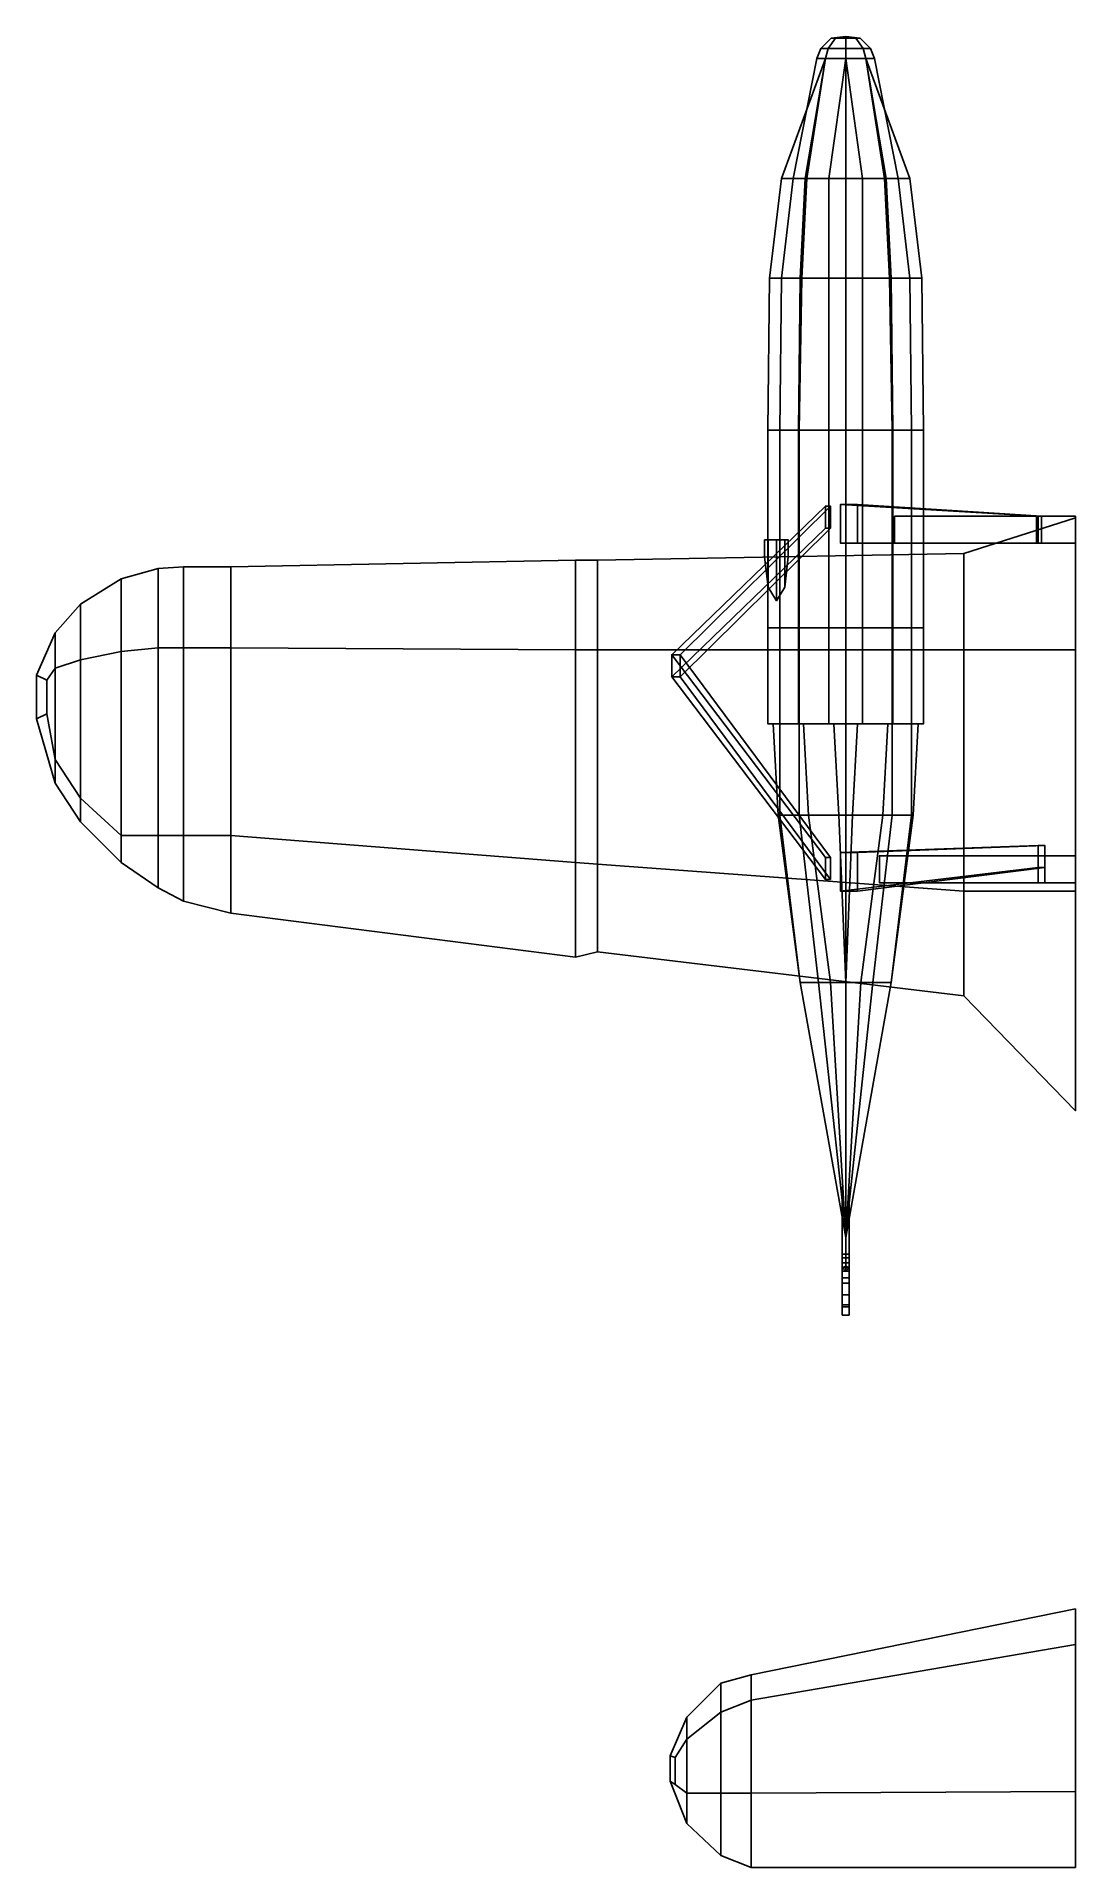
# Model space of a CAD drawing. Extents: x -6.2 to 0, y -5.5 to 5.3.
import ezdxf

# ---------------------------------------------------------------- set-up
doc = ezdxf.new("R2010")
doc.units = 0
doc.layers.add('WING2', color=6, linetype='CONTINUOUS')

msp = doc.modelspace()

# ---------------------------------------------------------------- linework, layer by layer
at = {"layer": 'WING2'}
for points in [[(-1.42, 5.33, -2.34), (-1.464, 5.27, -2.296), (-1.507, 5.27, -2.4), (-1.445, 5.33, -2.4)], [(-1.445, 5.33, -2.4), (-1.507, 5.27, -2.4), (-1.464, 5.27, -2.504), (-1.42, 5.33, -2.46)], [(-1.36, 5.33, -2.315), (-1.36, 5.27, -2.253), (-1.464, 5.27, -2.296), (-1.42, 5.33, -2.34)], [(-1.42, 5.33, -2.46), (-1.464, 5.27, -2.504), (-1.36, 5.27, -2.547), (-1.36, 5.33, -2.485)], [(-1.36, 5.34, -2.4), (-1.42, 5.33, -2.34), (-1.445, 5.33, -2.4), (-1.36, 5.34, -2.4)], [(-1.36, 5.34, -2.4), (-1.445, 5.33, -2.4), (-1.42, 5.33, -2.46), (-1.36, 5.34, -2.4)], [(-1.36, 5.34, -2.4), (-1.36, 5.33, -2.315), (-1.42, 5.33, -2.34), (-1.36, 5.34, -2.4)], [(-1.36, 5.34, -2.4), (-1.42, 5.33, -2.46), (-1.36, 5.33, -2.485), (-1.36, 5.34, -2.4)], [(-1.36, 5.34, -2.4), (-1.3, 5.33, -2.34), (-1.36, 5.33, -2.315), (-1.36, 5.34, -2.4)], [(-1.36, 5.34, -2.4), (-1.275, 5.33, -2.4), (-1.3, 5.33, -2.34), (-1.36, 5.34, -2.4)], [(-1.36, 5.34, -2.4), (-1.3, 5.33, -2.46), (-1.275, 5.33, -2.4), (-1.36, 5.34, -2.4)], [(-1.36, 5.34, -2.4), (-1.36, 5.33, -2.485), (-1.3, 5.33, -2.46), (-1.36, 5.34, -2.4)], [(-1.3, 5.33, -2.34), (-1.256, 5.27, -2.296), (-1.36, 5.27, -2.253), (-1.36, 5.33, -2.315)], [(-1.36, 5.33, -2.485), (-1.36, 5.27, -2.547), (-1.256, 5.27, -2.504), (-1.3, 5.33, -2.46)], [(-1.275, 5.33, -2.4), (-1.213, 5.27, -2.4), (-1.256, 5.27, -2.296), (-1.3, 5.33, -2.34)], [(-1.3, 5.33, -2.46), (-1.256, 5.27, -2.504), (-1.213, 5.27, -2.4), (-1.275, 5.33, -2.4)], [(-1.67, 4.5, -2.45), (-1.74, 4.5, -2.58), (-1.48, 5.21, -2.52), (-1.53, 5.21, -2.4)], [(-1.74, 4.5, -2.58), (-1.6, 4.5, -2.63), (-1.48, 5.21, -2.52)], [(-1.59, 4.5, -2.174), (-1.67, 4.5, -2.45), (-1.53, 5.21, -2.4), (-1.48, 5.21, -2.28)], [(-1.6, 4.5, -2.63), (-1.46, 4.5, -2.74), (-1.36, 5.21, -2.57), (-1.48, 5.21, -2.52)], [(-1.36, 4.5, -2.06), (-1.59, 4.5, -2.174), (-1.48, 5.21, -2.28), (-1.36, 5.21, -2.23)], [(-1.464, 5.27, -2.296), (-1.48, 5.21, -2.28), (-1.53, 5.21, -2.4), (-1.507, 5.27, -2.4)], [(-1.507, 5.27, -2.4), (-1.53, 5.21, -2.4), (-1.48, 5.21, -2.52), (-1.464, 5.27, -2.504)], [(-1.36, 5.27, -2.253), (-1.36, 5.21, -2.23), (-1.48, 5.21, -2.28), (-1.464, 5.27, -2.296)], [(-1.464, 5.27, -2.504), (-1.48, 5.21, -2.52), (-1.36, 5.21, -2.57), (-1.36, 5.27, -2.547)], [(-1.46, 4.5, -2.74), (-1.36, 4.5, -2.82), (-1.36, 5.21, -2.57)], [(-1.256, 5.27, -2.296), (-1.24, 5.21, -2.28), (-1.36, 5.21, -2.23), (-1.36, 5.27, -2.253)], [(-1.36, 5.27, -2.547), (-1.36, 5.21, -2.57), (-1.24, 5.21, -2.52), (-1.256, 5.27, -2.504)], [(-1.36, 5.21, -2.23), (-1.24, 5.21, -2.28), (-1.13, 4.5, -2.174), (-1.36, 4.5, -2.06)], [(-1.36, 5.21, -2.57), (-1.36, 5.21, -2.57), (-1.36, 4.5, -2.82), (-1.26, 4.5, -2.74)], [(-1.24, 5.21, -2.52), (-1.36, 5.21, -2.57), (-1.26, 4.5, -2.74), (-1.12, 4.5, -2.63)], [(-1.213, 5.27, -2.4), (-1.19, 5.21, -2.4), (-1.24, 5.21, -2.28), (-1.256, 5.27, -2.296)], [(-1.256, 5.27, -2.504), (-1.24, 5.21, -2.52), (-1.19, 5.21, -2.4), (-1.213, 5.27, -2.4)], [(-1.24, 5.21, -2.28), (-1.19, 5.21, -2.4), (-1.05, 4.5, -2.45), (-1.13, 4.5, -2.174)], [(-1.19, 5.21, -2.4), (-1.24, 5.21, -2.52), (-0.98, 4.5, -2.58), (-1.05, 4.5, -2.45)], [(-1.24, 5.21, -2.52), (-1.24, 5.21, -2.52), (-1.12, 4.5, -2.63), (-0.98, 4.5, -2.58)], [(-1.74, 3.91, -2.38), (-1.81, 3.91, -2.58), (-1.74, 4.5, -2.58), (-1.67, 4.5, -2.45)], [(-1.81, 3.91, -2.58), (-1.63, 3.91, -2.63), (-1.6, 4.5, -2.63), (-1.74, 4.5, -2.58)], [(-1.62, 3.91, -2.104), (-1.74, 3.91, -2.38), (-1.67, 4.5, -2.45), (-1.59, 4.5, -2.174)], [(-1.63, 3.91, -2.63), (-1.46, 3.91, -2.74), (-1.46, 4.5, -2.74), (-1.6, 4.5, -2.63)], [(-1.36, 3.91, -1.99), (-1.62, 3.91, -2.104), (-1.59, 4.5, -2.174), (-1.36, 4.5, -2.06)], [(-1.46, 3.91, -2.74), (-1.36, 3.91, -2.82), (-1.36, 4.5, -2.82), (-1.46, 4.5, -2.74)], [(-1.26, 4.5, -2.74), (-1.36, 4.5, -2.82), (-1.36, 3.91, -2.82), (-1.26, 3.91, -2.74)], [(-1.36, 4.5, -2.06), (-1.13, 4.5, -2.174), (-1.1, 3.91, -2.104), (-1.36, 3.91, -1.99)], [(-1.12, 4.5, -2.63), (-1.26, 4.5, -2.74), (-1.26, 3.91, -2.74), (-1.09, 3.91, -2.63)], [(-1.13, 4.5, -2.174), (-1.05, 4.5, -2.45), (-0.98, 3.91, -2.38), (-1.1, 3.91, -2.104)], [(-0.98, 4.5, -2.58), (-1.12, 4.5, -2.63), (-1.09, 3.91, -2.63), (-0.91, 3.91, -2.58)], [(-1.05, 4.5, -2.45), (-0.98, 4.5, -2.58), (-0.91, 3.91, -2.58), (-0.98, 3.91, -2.38)], [(-1.75, 3.01, -2.33), (-1.82, 3.01, -2.55), (-1.81, 3.91, -2.58), (-1.74, 3.91, -2.38)], [(-1.82, 3.01, -2.55), (-1.64, 3.01, -2.6), (-1.63, 3.91, -2.63), (-1.81, 3.91, -2.58)], [(-1.636, 3.01, -2.054), (-1.75, 3.01, -2.33), (-1.74, 3.91, -2.38), (-1.62, 3.91, -2.104)], [(-1.64, 3.01, -2.6), (-1.46, 3.01, -2.71), (-1.46, 3.91, -2.74), (-1.63, 3.91, -2.63)], [(-1.36, 3.01, -1.94), (-1.636, 3.01, -2.054), (-1.62, 3.91, -2.104), (-1.36, 3.91, -1.99)], [(-1.46, 3.01, -2.71), (-1.36, 3.01, -2.79), (-1.36, 3.91, -2.82), (-1.46, 3.91, -2.74)], [(-1.26, 3.91, -2.74), (-1.36, 3.91, -2.82), (-1.36, 3.01, -2.79), (-1.26, 3.01, -2.71)], [(-1.36, 3.91, -1.99), (-1.1, 3.91, -2.104), (-1.084, 3.01, -2.054), (-1.36, 3.01, -1.94)], [(-1.09, 3.91, -2.63), (-1.26, 3.91, -2.74), (-1.26, 3.01, -2.71), (-1.08, 3.01, -2.6)], [(-1.1, 3.91, -2.104), (-0.98, 3.91, -2.38), (-0.97, 3.01, -2.33), (-1.084, 3.01, -2.054)], [(-0.91, 3.91, -2.58), (-1.09, 3.91, -2.63), (-1.08, 3.01, -2.6), (-0.9, 3.01, -2.55)], [(-0.98, 3.91, -2.38), (-0.91, 3.91, -2.58), (-0.9, 3.01, -2.55), (-0.97, 3.01, -2.33)], [(-1.75, 1.84, -2.25), (-1.82, 1.84, -2.51), (-1.82, 3.01, -2.55), (-1.75, 3.01, -2.33)], [(-1.82, 1.84, -2.51), (-1.64, 1.84, -2.56), (-1.64, 3.01, -2.6), (-1.82, 3.01, -2.55)], [(-1.636, 1.84, -1.974), (-1.75, 1.84, -2.25), (-1.75, 3.01, -2.33), (-1.636, 3.01, -2.054)], [(-1.64, 1.84, -2.56), (-1.46, 1.84, -2.67), (-1.46, 3.01, -2.71), (-1.64, 3.01, -2.6)], [(-1.36, 1.84, -1.86), (-1.636, 1.84, -1.974), (-1.636, 3.01, -2.054), (-1.36, 3.01, -1.94)], [(-1.46, 1.84, -2.67), (-1.36, 1.84, -2.75), (-1.36, 3.01, -2.79), (-1.46, 3.01, -2.71)], [(-1.26, 3.01, -2.71), (-1.36, 3.01, -2.79), (-1.36, 1.84, -2.75), (-1.26, 1.84, -2.67)], [(-1.36, 3.01, -1.94), (-1.084, 3.01, -2.054), (-1.084, 1.84, -1.974), (-1.36, 1.84, -1.86)], [(-1.08, 3.01, -2.6), (-1.26, 3.01, -2.71), (-1.26, 1.84, -2.67), (-1.08, 1.84, -2.56)], [(-1.084, 3.01, -2.054), (-0.97, 3.01, -2.33), (-0.97, 1.84, -2.25), (-1.084, 1.84, -1.974)], [(-0.9, 3.01, -2.55), (-1.08, 3.01, -2.6), (-1.08, 1.84, -2.56), (-0.9, 1.84, -2.51)], [(-0.97, 3.01, -2.33), (-0.9, 3.01, -2.55), (-0.9, 1.84, -2.51), (-0.97, 1.84, -2.25)], [(-2.39, 1.68, -0.49), (-1.48, 2.56, -1.98), (-1.45, 2.56, -1.98), (-2.34, 1.68, -0.5)], [(-2.39, 1.55, -0.49), (-1.48, 2.43, -1.98), (-1.48, 2.56, -1.98), (-2.39, 1.68, -0.49)], [(-1.45, 2.56, -1.98), (-1.45, 2.43, -1.98), (-2.34, 1.55, -0.5), (-2.34, 1.68, -0.5)], [(-0.22, 2.5, -0.62), (-1.39, 2.57, -2.09), (-1.29, 2.57, -2.09), (-0.2, 2.5, -0.66)], [(-0.22, 2.34, -0.64), (-1.39, 2.34, -2.09), (-1.39, 2.57, -2.09), (-0.22, 2.5, -0.62)], [(-1.29, 2.57, -2.09), (-1.29, 2.34, -2.09), (-0.2, 2.34, -0.66), (-0.2, 2.5, -0.66)], [(-1.07, 2.5, -2.07), (-1.07, 2.34, -2.07), (0, 2.34, -1.65), (0, 2.5, -1.65)], [(0, 2.5, -1.6), (-1.07, 2.5, -2.02), (-1.07, 2.5, -2.07), (0, 2.5, -1.65)], [(0, 2.34, -1.6), (-1.07, 2.34, -2.02), (-1.07, 2.5, -2.02), (0, 2.5, -1.6)], [(-0.23, 2.5, -0.62), (-0.23, 2.34, -0.62), (0, 2.34, -1.65), (0, 2.5, -1.65)], [(0, 2.5, -1.6), (-0.2, 2.5, -0.66), (-0.23, 2.5, -0.62), (0, 2.5, -1.65)], [(0, 2.34, -1.6), (-0.2, 2.34, -0.66), (-0.2, 2.5, -0.66), (0, 2.5, -1.6)], [(-2.34, 1.55, -0.5), (-1.45, 2.43, -1.98), (-1.48, 2.43, -1.98), (-2.39, 1.55, -0.49)], [(-0.66, 2.28, -0.49), (0, 2.49, -0.49), (0, 1.71, -0.29), (-0.66, 1.71, -0.29)], [(-0.66, 1.71, -0.71), (0, 1.71, -0.76), (0, 2.49, -0.49), (-0.66, 2.28, -0.49)], [(-2.83, 1.71, -0.44), (-0.66, 1.71, -0.71), (-0.66, 2.28, -0.49), (-2.83, 2.24, -0.26)], [(-2.83, 2.24, -0.26), (-0.66, 2.28, -0.49), (-0.66, 1.71, -0.29), (-2.83, 1.71, -0.12)], [(-1.84, 2.36, -0.38), (-1.819, 2.36, -0.331), (-1.819, 2.08, -0.331), (-1.84, 2.26, -0.38)], [(-1.84, 2.36, -0.38), (-1.721, 2.36, -0.429), (-1.7, 2.36, -0.38), (-1.819, 2.36, -0.331)], [(-1.819, 2.36, -0.429), (-1.84, 2.36, -0.38), (-1.84, 2.26, -0.38), (-1.819, 2.08, -0.429)], [(-1.819, 2.36, -0.429), (-1.77, 2.36, -0.45), (-1.721, 2.36, -0.429), (-1.84, 2.36, -0.38)], [(-1.819, 2.36, -0.331), (-1.7, 2.36, -0.38), (-1.721, 2.36, -0.331), (-1.77, 2.36, -0.31)], [(-1.77, 2.36, -0.45), (-1.819, 2.36, -0.429), (-1.819, 2.08, -0.429), (-1.77, 2, -0.45)], [(-1.819, 2.36, -0.331), (-1.77, 2.36, -0.31), (-1.77, 2, -0.31), (-1.819, 2.08, -0.331)], [(-1.721, 2.36, -0.429), (-1.77, 2.36, -0.45), (-1.77, 2, -0.45), (-1.721, 2.08, -0.429)], [(-1.77, 2.36, -0.31), (-1.721, 2.36, -0.331), (-1.721, 2.08, -0.331), (-1.77, 2, -0.31)], [(-1.721, 2.36, -0.331), (-1.7, 2.36, -0.38), (-1.7, 2.26, -0.38), (-1.721, 2.08, -0.331)], [(-1.7, 2.36, -0.38), (-1.721, 2.36, -0.429), (-1.721, 2.08, -0.429), (-1.7, 2.26, -0.38)], [(-0.2, 2.34, -0.66), (-1.29, 2.34, -2.09), (-1.39, 2.34, -2.09), (-0.22, 2.34, -0.64)], [(0, 2.34, -1.65), (-1.07, 2.34, -2.07), (-1.07, 2.34, -2.02), (0, 2.34, -1.6)], [(0, 2.34, -1.65), (-0.23, 2.34, -0.62), (-0.2, 2.34, -0.66), (0, 2.34, -1.6)], [(-5.65, 1.7, -0.1), (-5.43, 1.72, -0.14), (-5.43, 2.19, -0.02), (-5.65, 2.13)], [(-5.65, 2.13), (-5.43, 2.19, -0.02), (-5.43, 1.72, 0.09), (-5.65, 1.7, 0.1)], [(-5.43, 1.72, -0.14), (-5.28, 1.72, -0.15), (-5.28, 2.2, -0.03), (-5.43, 2.19, -0.02)], [(-5.43, 2.19, -0.02), (-5.28, 2.2, -0.03), (-5.28, 1.72, 0.08), (-5.43, 1.72, 0.09)], [(-5.28, 1.72, -0.15), (-5, 1.72, -0.18), (-5, 2.2, -0.05), (-5.28, 2.2, -0.03)], [(-5.28, 2.2, -0.03), (-5, 2.2, -0.05), (-5, 1.72, 0.06), (-5.28, 1.72, 0.08)], [(-5, 1.72, -0.18), (-2.96, 1.71, -0.43), (-2.96, 2.24, -0.25), (-5, 2.2, -0.05)], [(-5, 2.2, -0.05), (-2.96, 2.24, -0.25), (-2.96, 1.71, -0.11), (-5, 1.72, 0.06)], [(-2.96, 1.71, -0.43), (-2.83, 1.71, -0.44), (-2.83, 2.24, -0.26), (-2.96, 2.24, -0.25)], [(-2.96, 2.24, -0.25), (-2.83, 2.24, -0.26), (-2.83, 1.71, -0.12), (-2.96, 1.71, -0.11)], [(-5.89, 1.65, -0.05), (-5.65, 1.7, -0.1), (-5.65, 2.13), (-5.89, 1.98, 0.02)], [(-5.89, 1.98, 0.02), (-5.65, 2.13), (-5.65, 1.7, 0.1), (-5.89, 1.65, 0.1)], [(-6.04, 1.6, -0.01), (-5.89, 1.65, -0.05), (-5.89, 1.98, 0.02), (-6.04, 1.81, 0.04)], [(-6.04, 1.81, 0.04), (-5.89, 1.98, 0.02), (-5.89, 1.65, 0.1), (-6.04, 1.6, 0.09)], [(-6.09, 1.53, 0.01), (-6.04, 1.6, -0.01), (-6.04, 1.81, 0.04), (-6.15, 1.56, 0.05)], [(-6.15, 1.56, 0.05), (-6.04, 1.81, 0.04), (-6.04, 1.6, 0.09), (-6.09, 1.53, 0.09)], [(-1.75, 1.27, -2.22), (-1.82, 1.27, -2.47), (-1.82, 1.84, -2.51), (-1.75, 1.84, -2.25)], [(-1.82, 1.27, -2.47), (-1.64, 1.27, -2.52), (-1.64, 1.84, -2.56), (-1.82, 1.84, -2.51)], [(-1.636, 1.27, -1.944), (-1.75, 1.27, -2.22), (-1.75, 1.84, -2.25), (-1.636, 1.84, -1.974)], [(-1.64, 1.27, -2.52), (-1.46, 1.27, -2.63), (-1.46, 1.84, -2.67), (-1.64, 1.84, -2.56)], [(-1.36, 1.27, -1.83), (-1.636, 1.27, -1.944), (-1.636, 1.84, -1.974), (-1.36, 1.84, -1.86)], [(-1.46, 1.27, -2.63), (-1.36, 1.27, -2.71), (-1.36, 1.84, -2.75), (-1.46, 1.84, -2.67)], [(-1.26, 1.84, -2.67), (-1.36, 1.84, -2.75), (-1.36, 1.27, -2.71), (-1.26, 1.27, -2.63)], [(-1.36, 1.84, -1.86), (-1.084, 1.84, -1.974), (-1.084, 1.27, -1.944), (-1.36, 1.27, -1.83)], [(-1.08, 1.84, -2.56), (-1.26, 1.84, -2.67), (-1.26, 1.27, -2.63), (-1.08, 1.27, -2.52)], [(-1.084, 1.84, -1.974), (-0.97, 1.84, -2.25), (-0.97, 1.27, -2.22), (-1.084, 1.27, -1.944)], [(-0.9, 1.84, -2.51), (-1.08, 1.84, -2.56), (-1.08, 1.27, -2.52), (-0.9, 1.27, -2.47)], [(-0.97, 1.84, -2.25), (-0.9, 1.84, -2.51), (-0.9, 1.27, -2.47), (-0.97, 1.27, -2.22)], [(-5.89, 0.83, -0.05), (-5.89, 1.65, -0.05), (-6.04, 1.6, -0.01), (-6.04, 1.06, -0.01)], [(-6.04, 1.6, 0.09), (-5.89, 1.65, 0.1), (-5.89, 0.83, 0.1), (-6.04, 1.06, 0.09)], [(-5.65, 0.61, -0.1), (-5.65, 1.7, -0.1), (-5.89, 1.65, -0.05), (-5.89, 0.83, -0.05)], [(-5.89, 1.65, 0.1), (-5.65, 1.7, 0.1), (-5.65, 0.61, 0.1), (-5.89, 0.83, 0.1)], [(-5.43, 0.61, -0.14), (-5.43, 1.72, -0.14), (-5.65, 1.7, -0.1), (-5.65, 0.61, -0.1)], [(-5.65, 1.7, 0.1), (-5.43, 1.72, 0.09), (-5.43, 0.61, 0.09), (-5.65, 0.61, 0.1)], [(-5.28, 0.61, -0.15), (-5.28, 1.72, -0.15), (-5.43, 1.72, -0.14), (-5.43, 0.61, -0.14)], [(-5.43, 1.72, 0.09), (-5.28, 1.72, 0.08), (-5.28, 0.61, 0.08), (-5.43, 0.61, 0.09)], [(-5, 0.61, -0.18), (-5, 1.72, -0.18), (-5.28, 1.72, -0.15), (-5.28, 0.61, -0.15)], [(-5.28, 1.72, 0.08), (-5, 1.72, 0.06), (-5, 0.61, 0.06), (-5.28, 0.61, 0.08)], [(-2.96, 0.45, -0.43), (-2.96, 1.71, -0.43), (-5, 1.72, -0.18), (-5, 0.61, -0.18)], [(-5, 1.72, 0.06), (-2.96, 1.71, -0.11), (-2.96, 0.45, -0.11), (-5, 0.61, 0.06)], [(-2.83, 0.44, -0.44), (-2.83, 1.71, -0.44), (-2.96, 1.71, -0.43), (-2.96, 0.45, -0.43)], [(-2.96, 1.71, -0.11), (-2.83, 1.71, -0.12), (-2.83, 0.44, -0.12), (-2.96, 0.45, -0.11)], [(-0.66, 0.28, -0.71), (-0.66, 1.71, -0.71), (-2.83, 1.71, -0.44), (-2.83, 0.44, -0.44)], [(-2.83, 1.71, -0.12), (-0.66, 1.71, -0.29), (-0.66, 0.28, -0.29), (-2.83, 0.44, -0.12)], [(-2.39, 1.55, -0.49), (-1.48, 0.35, -1.86), (-1.48, 0.48, -1.86), (-2.39, 1.68, -0.49)], [(-2.39, 1.68, -0.49), (-1.48, 0.48, -1.86), (-1.45, 0.48, -1.86), (-2.34, 1.68, -0.5)], [(-1.45, 0.48, -1.86), (-1.45, 0.35, -1.86), (-2.34, 1.55, -0.5), (-2.34, 1.68, -0.5)], [(0, 0.28, -0.76), (0, 1.71, -0.76), (-0.66, 1.71, -0.71), (-0.66, 0.28, -0.71)], [(-0.66, 1.71, -0.29), (0, 1.71, -0.29), (0, 0.28, -0.29), (-0.66, 0.28, -0.29)], [(-6.09, 1.33, 0.01), (-6.09, 1.53, 0.01), (-6.15, 1.56, 0.05), (-6.15, 1.3, 0.05)], [(-6.15, 1.3, 0.05), (-6.15, 1.56, 0.05), (-6.09, 1.53, 0.09), (-6.09, 1.33, 0.09)], [(-6.04, 1.06, -0.01), (-6.04, 1.6, -0.01), (-6.09, 1.53, 0.01), (-6.09, 1.33, 0.01)], [(-6.09, 1.53, 0.09), (-6.04, 1.6, 0.09), (-6.04, 1.06, 0.09), (-6.09, 1.33, 0.09)], [(-2.34, 1.55, -0.5), (-1.45, 0.35, -1.86), (-1.48, 0.35, -1.86), (-2.39, 1.55, -0.49)], [(-6.15, 1.3, 0.05), (-6.04, 0.92, 0.04), (-6.04, 1.06, -0.01), (-6.09, 1.33, 0.01)], [(-6.09, 1.33, 0.09), (-6.04, 1.06, 0.09), (-6.04, 0.92, 0.04), (-6.15, 1.3, 0.05)], [(-1.79, 1.27, -2.45), (-1.79, 1.27, -2.45), (-1.82, 1.27, -2.47), (-1.75, 1.27, -2.22)], [(-1.79, 1.27, -2.45), (-1.61, 1.27, -2.5), (-1.64, 1.27, -2.52), (-1.82, 1.27, -2.47)], [(-1.75, 0.73, -2.2), (-1.76, 0.73, -2.36), (-1.79, 1.27, -2.45), (-1.75, 1.27, -2.22)], [(-1.76, 0.73, -2.36), (-1.58, 0.73, -2.41), (-1.61, 1.27, -2.5), (-1.79, 1.27, -2.45)], [(-1.636, 0.73, -1.924), (-1.75, 0.73, -2.2), (-1.75, 1.27, -2.22), (-1.636, 1.27, -1.944)], [(-1.61, 1.27, -2.5), (-1.43, 1.27, -2.61), (-1.46, 1.27, -2.63), (-1.64, 1.27, -2.52)], [(-1.36, 0.73, -1.81), (-1.636, 0.73, -1.924), (-1.636, 1.27, -1.944), (-1.36, 1.27, -1.83)], [(-1.58, 0.73, -2.41), (-1.4, 0.73, -2.52), (-1.43, 1.27, -2.61), (-1.61, 1.27, -2.5)], [(-1.43, 1.27, -2.61), (-1.36, 1.27, -2.666), (-1.36, 1.27, -2.71), (-1.46, 1.27, -2.63)], [(-1.4, 0.73, -2.52), (-1.36, 0.73, -2.552), (-1.36, 1.27, -2.666), (-1.43, 1.27, -2.61)], [(-1.36, 1.27, -1.83), (-1.084, 1.27, -1.944), (-1.084, 0.73, -1.924), (-1.36, 0.73, -1.81)], [(-1.29, 1.27, -2.61), (-1.36, 1.27, -2.666), (-1.36, 0.73, -2.552), (-1.32, 0.73, -2.52)], [(-1.26, 1.27, -2.63), (-1.36, 1.27, -2.71), (-1.36, 1.27, -2.666), (-1.29, 1.27, -2.61)], [(-1.11, 1.27, -2.5), (-1.29, 1.27, -2.61), (-1.32, 0.73, -2.52), (-1.14, 0.73, -2.41)], [(-1.08, 1.27, -2.52), (-1.26, 1.27, -2.63), (-1.29, 1.27, -2.61), (-1.11, 1.27, -2.5)], [(-0.93, 1.27, -2.45), (-1.11, 1.27, -2.5), (-1.14, 0.73, -2.41), (-0.96, 0.73, -2.36)], [(-0.9, 1.27, -2.47), (-1.08, 1.27, -2.52), (-1.11, 1.27, -2.5), (-0.93, 1.27, -2.45)], [(-1.084, 1.27, -1.944), (-0.97, 1.27, -2.22), (-0.97, 0.73, -2.2), (-1.084, 0.73, -1.924)], [(-0.97, 1.27, -2.22), (-0.93, 1.27, -2.45), (-0.96, 0.73, -2.36), (-0.97, 0.73, -2.2)], [(-0.97, 1.27, -2.22), (-0.9, 1.27, -2.47), (-0.9, 1.27, -2.47), (-0.93, 1.27, -2.45)], [(-6.04, 0.92, 0.04), (-5.89, 0.69, 0.02), (-5.89, 0.83, -0.05), (-6.04, 1.06, -0.01)], [(-6.04, 1.06, 0.09), (-5.89, 0.83, 0.1), (-5.89, 0.69, 0.02), (-6.04, 0.92, 0.04)], [(-5.89, 0.69, 0.02), (-5.65, 0.45), (-5.65, 0.61, -0.1), (-5.89, 0.83, -0.05)], [(-5.89, 0.83, 0.1), (-5.65, 0.61, 0.1), (-5.65, 0.45), (-5.89, 0.69, 0.02)], [(-1.63, -0.26, -2.14), (-1.63, -0.26, -2.29), (-1.76, 0.73, -2.36), (-1.75, 0.73, -2.2)], [(-1.63, -0.26, -2.29), (-1.45, -0.26, -2.34), (-1.58, 0.73, -2.41), (-1.76, 0.73, -2.36)], [(-1.52, -0.26, -1.864), (-1.63, -0.26, -2.14), (-1.75, 0.73, -2.2), (-1.636, 0.73, -1.924)], [(-1.36, -0.26, -1.75), (-1.52, -0.26, -1.864), (-1.636, 0.73, -1.924), (-1.36, 0.73, -1.81)], [(-1.45, -0.26, -2.34), (-1.36, -0.26, -2.395), (-1.4, 0.73, -2.52), (-1.58, 0.73, -2.41)], [(-1.36, -0.26, -2.395), (-1.36, -0.26, -2.395), (-1.36, 0.73, -2.552), (-1.4, 0.73, -2.52)], [(-1.32, 0.73, -2.52), (-1.36, 0.73, -2.552), (-1.36, -0.26, -2.395)], [(-1.14, 0.73, -2.41), (-1.32, 0.73, -2.52), (-1.36, -0.26, -2.395), (-1.27, -0.26, -2.34)], [(-1.36, 0.73, -1.81), (-1.084, 0.73, -1.924), (-1.2, -0.26, -1.864), (-1.36, -0.26, -1.75)], [(-0.96, 0.73, -2.36), (-1.14, 0.73, -2.41), (-1.27, -0.26, -2.34), (-1.09, -0.26, -2.29)], [(-1.084, 0.73, -1.924), (-0.97, 0.73, -2.2), (-1.09, -0.26, -2.14), (-1.2, -0.26, -1.864)], [(-0.97, 0.73, -2.2), (-0.96, 0.73, -2.36), (-1.09, -0.26, -2.29), (-1.09, -0.26, -2.14)], [(-5.65, 0.45), (-5.43, 0.3, -0.02), (-5.43, 0.61, -0.14), (-5.65, 0.61, -0.1)], [(-5.65, 0.61, 0.1), (-5.43, 0.61, 0.09), (-5.43, 0.3, -0.02), (-5.65, 0.45)], [(-5.43, 0.3, -0.02), (-5.28, 0.22, -0.03), (-5.28, 0.61, -0.15), (-5.43, 0.61, -0.14)], [(-5.43, 0.61, 0.09), (-5.28, 0.61, 0.08), (-5.28, 0.22, -0.03), (-5.43, 0.3, -0.02)], [(-5.28, 0.22, -0.03), (-5, 0.15, -0.05), (-5, 0.61, -0.18), (-5.28, 0.61, -0.15)], [(-5.28, 0.61, 0.08), (-5, 0.61, 0.06), (-5, 0.15, -0.05), (-5.28, 0.22, -0.03)], [(-5, 0.15, -0.05), (-2.96, -0.11, -0.25), (-2.96, 0.45, -0.43), (-5, 0.61, -0.18)], [(-5, 0.61, 0.06), (-2.96, 0.45, -0.11), (-2.96, -0.11, -0.25), (-5, 0.15, -0.05)], [(-0.22, 0.55, -0.74), (-1.39, 0.51, -1.82), (-1.29, 0.51, -1.82), (-0.18, 0.55, -0.74)], [(-0.22, 0.42, -0.74), (-1.39, 0.28, -1.82), (-1.39, 0.51, -1.82), (-0.22, 0.55, -0.74)], [(-1.29, 0.51, -1.82), (-1.29, 0.28, -1.82), (-0.18, 0.42, -0.74), (-0.18, 0.55, -0.74)], [(-2.96, -0.11, -0.25), (-2.83, -0.08, -0.26), (-2.83, 0.44, -0.44), (-2.96, 0.45, -0.43)], [(-2.96, 0.45, -0.11), (-2.83, 0.44, -0.12), (-2.83, -0.08, -0.26), (-2.96, -0.11, -0.25)], [(-2.83, -0.08, -0.26), (-0.66, -0.34, -0.49), (-0.66, 0.28, -0.71), (-2.83, 0.44, -0.44)], [(-2.83, 0.44, -0.12), (-0.66, 0.28, -0.29), (-0.66, -0.34, -0.49), (-2.83, -0.08, -0.26)], [(-1.16, 0.49, -1.95), (-1.16, 0.33, -1.95), (0, 0.33, -1.5), (0, 0.49, -1.5)], [(0, 0.49, -1.45), (-1.16, 0.49, -1.9), (-1.16, 0.49, -1.95), (0, 0.49, -1.5)], [(0, 0.33, -1.45), (-1.16, 0.33, -1.9), (-1.16, 0.49, -1.9), (0, 0.49, -1.45)], [(-0.22, 0.49, -0.74), (-0.22, 0.33, -0.74), (0, 0.33, -1.5), (0, 0.49, -1.5)], [(0, 0.49, -1.45), (-0.18, 0.49, -0.74), (-0.22, 0.49, -0.74), (0, 0.49, -1.5)], [(0, 0.33, -1.45), (-0.18, 0.33, -0.74), (-0.18, 0.49, -0.74), (0, 0.49, -1.45)], [(-0.18, 0.42, -0.74), (-1.29, 0.28, -1.82), (-1.39, 0.28, -1.82), (-0.22, 0.42, -0.74)], [(0, 0.33, -1.5), (-1.16, 0.33, -1.95), (-1.16, 0.33, -1.9), (0, 0.33, -1.45)], [(0, 0.33, -1.5), (-0.22, 0.33, -0.74), (-0.18, 0.33, -0.74), (0, 0.33, -1.45)], [(-0.66, 0.28, -0.29), (0, 0.28, -0.29), (0, -1.02, -0.49), (-0.66, -0.34, -0.49)], [(-0.66, -0.34, -0.49), (0, -1.02, -0.49), (0, 0.28, -0.76), (-0.66, 0.28, -0.71)], [(-1.36, -1.77, -2.07), (-1.36, -1.77, -2.07), (-1.63, -0.26, -2.29), (-1.63, -0.26, -2.14)], [(-1.36, -1.77, -2.07), (-1.36, -1.77, -2.09), (-1.45, -0.26, -2.34), (-1.63, -0.26, -2.29)], [(-1.36, -1.75, -1.79), (-1.36, -1.77, -2.07), (-1.63, -0.26, -2.14), (-1.52, -0.26, -1.864)], [(-1.36, -1.74, -1.68), (-1.36, -1.75, -1.79), (-1.52, -0.26, -1.864), (-1.36, -0.26, -1.75)], [(-1.36, -1.77, -2.09), (-1.36, -1.77, -2.12), (-1.36, -0.26, -2.395), (-1.45, -0.26, -2.34)], [(-1.09, -0.26, -2.14), (-1.09, -0.26, -2.29), (-1.36, -1.77, -2.07)], [(-1.09, -0.26, -2.29), (-1.27, -0.26, -2.34), (-1.36, -1.77, -2.09), (-1.36, -1.77, -2.07)], [(-1.27, -0.26, -2.34), (-1.36, -0.26, -2.395), (-1.36, -1.77, -2.12), (-1.36, -1.77, -2.09)], [(-1.36, -0.26, -1.75), (-1.2, -0.26, -1.864), (-1.36, -1.75, -1.79), (-1.36, -1.74, -1.68)], [(-1.2, -0.26, -1.864), (-1.09, -0.26, -2.14), (-1.36, -1.77, -2.07), (-1.36, -1.75, -1.79)], [(-1.38, -1.89, -1.72), (-1.36, -1.89, -1.74), (-1.36, -1.77, -1.74), (-1.38, -1.47, -1.72)], [(-1.36, -1.89, -1.7), (-1.38, -1.89, -1.72), (-1.38, -1.47, -1.72), (-1.36, -1.77, -1.7)], [(-1.36, -1.89, -1.74), (-1.34, -1.89, -1.72), (-1.34, -1.47, -1.72), (-1.36, -1.77, -1.74)], [(-1.34, -1.89, -1.72), (-1.36, -1.89, -1.7), (-1.36, -1.77, -1.7), (-1.34, -1.47, -1.72)], [(-1.38, -1.95, -2.01), (-1.36, -1.97, -2.03), (-1.36, -1.77, -2.03), (-1.38, -1.53, -2.01)], [(-1.36, -1.94, -1.99), (-1.38, -1.95, -2.01), (-1.38, -1.53, -2.01), (-1.36, -1.77, -1.99)], [(-1.36, -1.97, -2.03), (-1.34, -1.95, -2.01), (-1.34, -1.53, -2.01), (-1.36, -1.77, -2.03)], [(-1.34, -1.95, -2.01), (-1.36, -1.94, -1.99), (-1.36, -1.77, -1.99), (-1.34, -1.53, -2.01)], [(-1.38, -2.23, -1.77), (-1.38, -1.87, -1.83), (-1.38, -1.89, -1.69), (-1.38, -2.18, -1.64)], [(-1.38, -1.89, -1.69), (-1.38, -1.87, -1.83), (-1.34, -1.87, -1.83), (-1.34, -1.89, -1.69)], [(-1.38, -1.87, -1.83), (-1.38, -1.87, -1.91), (-1.34, -1.87, -1.91), (-1.34, -1.87, -1.83)], [(-1.38, -2.23, -1.94), (-1.38, -1.87, -1.91), (-1.38, -1.87, -1.83), (-1.38, -2.23, -1.77)], [(-1.38, -1.87, -1.91), (-1.38, -1.97, -2.04), (-1.34, -1.97, -2.04), (-1.34, -1.87, -1.91)], [(-1.38, -2.17, -2.04), (-1.38, -1.97, -2.04), (-1.38, -1.87, -1.91), (-1.38, -2.23, -1.94)], [(-1.38, -1.92, -1.62), (-1.38, -1.89, -1.69), (-1.34, -1.89, -1.69), (-1.34, -1.92, -1.62)], [(-1.38, -2.18, -1.64), (-1.38, -1.89, -1.69), (-1.38, -1.92, -1.62), (-1.38, -2.11, -1.57)], [(-1.38, -1.95, -1.59), (-1.38, -1.92, -1.62), (-1.34, -1.92, -1.62), (-1.34, -1.95, -1.59)], [(-1.38, -2.11, -1.57), (-1.38, -1.92, -1.62), (-1.38, -1.95, -1.59), (-1.38, -2.01, -1.57)], [(-1.38, -2.01, -1.57), (-1.38, -1.95, -1.59), (-1.34, -1.95, -1.59), (-1.34, -2.01, -1.57)], [(-1.34, -1.89, -1.69), (-1.34, -1.87, -1.83), (-1.34, -2.23, -1.77), (-1.34, -2.18, -1.64)], [(-1.34, -1.87, -1.83), (-1.34, -1.87, -1.91), (-1.34, -2.23, -1.94), (-1.34, -2.23, -1.77)], [(-1.34, -1.87, -1.91), (-1.34, -1.97, -2.04), (-1.34, -2.17, -2.04), (-1.34, -2.23, -1.94)], [(-1.34, -1.92, -1.62), (-1.34, -1.89, -1.69), (-1.34, -2.18, -1.64), (-1.34, -2.11, -1.57)], [(-1.34, -1.95, -1.59), (-1.34, -1.92, -1.62), (-1.34, -2.11, -1.57), (-1.34, -2.01, -1.57)], [(-1.38, -1.97, -2.04), (-1.38, -2.04, -2.08), (-1.34, -2.04, -2.08), (-1.34, -1.97, -2.04)], [(-1.38, -2.11, -2.08), (-1.38, -2.04, -2.08), (-1.38, -1.97, -2.04), (-1.38, -2.17, -2.04)], [(-1.34, -2.01, -1.57), (-1.34, -2.11, -1.57), (-1.38, -2.11, -1.57), (-1.38, -2.01, -1.57)], [(-1.34, -2.11, -2.08), (-1.34, -2.04, -2.08), (-1.38, -2.04, -2.08), (-1.38, -2.11, -2.08)], [(-1.34, -1.97, -2.04), (-1.34, -2.04, -2.08), (-1.34, -2.11, -2.08), (-1.34, -2.17, -2.04)], [(-1.34, -2.11, -1.57), (-1.34, -2.18, -1.64), (-1.38, -2.18, -1.64), (-1.38, -2.11, -1.57)], [(-1.34, -2.17, -2.04), (-1.34, -2.11, -2.08), (-1.38, -2.11, -2.08), (-1.38, -2.17, -2.04)], [(-1.34, -2.23, -1.94), (-1.34, -2.17, -2.04), (-1.38, -2.17, -2.04), (-1.38, -2.23, -1.94)], [(-1.34, -2.18, -1.64), (-1.34, -2.23, -1.77), (-1.38, -2.23, -1.77), (-1.38, -2.18, -1.64)], [(-1.34, -2.23, -1.77), (-1.34, -2.23, -1.94), (-1.38, -2.23, -1.94), (-1.38, -2.23, -1.77)], [(0, -5.5, 0.11), (0, -3.97, 0.11), (-1.92, -4.36, 0.11), (-1.92, -5.5, 0.11)], [(-1.92, -4.36, 0.11), (0, -3.97, 0.11), (0, -5.5, 0.11), (-1.92, -5.5, 0.11)], [(-1.92, -4.36, 0.11), (0, -3.97, 0.11), (0, -4.18, 0.23), (-1.92, -4.51, 0.17)], [(-1.92, -4.51, 0.05), (0, -4.18), (0, -3.97, 0.11), (-1.92, -4.36, 0.11)], [(-1.92, -4.51, 0.17), (0, -4.18, 0.23), (0, -5.05, 0.23), (-1.92, -5.06, 0.17)], [(0, -5.05), (0, -4.18), (-1.92, -4.51, 0.05), (-1.92, -5.06, 0.05)], [(-2.1, -5.43, 0.11), (-2.1, -4.41, 0.11), (-2.3, -4.61, 0.11), (-2.3, -5.24, 0.11)], [(-2.3, -4.61, 0.11), (-2.1, -4.41, 0.11), (-2.1, -5.43, 0.11), (-2.3, -5.24, 0.11)], [(-2.3, -4.61, 0.11), (-2.1, -4.41, 0.11), (-2.1, -4.58, 0.16), (-2.3, -4.74, 0.14)], [(-2.3, -4.74, 0.06), (-2.1, -4.58, 0.05), (-2.1, -4.41, 0.11), (-2.3, -4.61, 0.11)], [(-1.92, -5.5, 0.11), (-1.92, -4.36, 0.11), (-2.1, -4.41, 0.11), (-2.1, -5.43, 0.11)], [(-2.1, -4.41, 0.11), (-1.92, -4.36, 0.11), (-1.92, -5.5, 0.11), (-2.1, -5.43, 0.11)], [(-2.1, -4.41, 0.11), (-1.92, -4.36, 0.11), (-1.92, -4.51, 0.17), (-2.1, -4.58, 0.16)], [(-2.1, -4.58, 0.05), (-1.92, -4.51, 0.05), (-1.92, -4.36, 0.11), (-2.1, -4.41, 0.11)], [(-2.1, -5.43, 0.11), (-2.1, -4.41, 0.11), (-2.1, -4.58, 0.16), (-2.1, -5.06, 0.16)], [(-2.1, -5.06, 0.16), (-2.1, -4.58, 0.16), (-2.1, -4.41, 0.11), (-2.1, -5.43, 0.11)], [(-2.1, -5.43, 0.11), (-2.1, -4.41, 0.11), (-2.1, -4.58, 0.05), (-2.1, -5.06, 0.05)], [(-2.1, -5.06, 0.05), (-2.1, -4.58, 0.05), (-2.1, -4.41, 0.11), (-2.1, -5.43, 0.11)], [(-1.92, -5.06, 0.17), (-1.92, -4.51, 0.17), (-1.92, -4.36, 0.11), (-1.92, -5.5, 0.11)], [(-1.92, -5.5, 0.11), (-1.92, -4.36, 0.11), (-1.92, -4.51, 0.17), (-1.92, -5.06, 0.17)], [(-1.92, -5.5, 0.11), (-1.92, -4.36, 0.11), (-1.92, -4.51, 0.05), (-1.92, -5.06, 0.05)], [(-1.92, -5.06, 0.05), (-1.92, -4.51, 0.05), (-1.92, -4.36, 0.11), (-1.92, -5.5, 0.11)], [(-2.1, -4.58, 0.16), (-1.92, -4.51, 0.17), (-1.92, -5.06, 0.17), (-2.1, -5.06, 0.16)], [(-1.92, -5.06, 0.05), (-1.92, -4.51, 0.05), (-2.1, -4.58, 0.05), (-2.1, -5.06, 0.05)], [(-2.3, -5.24, 0.11), (-2.3, -4.61, 0.11), (-2.4, -4.84, 0.11), (-2.4, -4.99, 0.11)], [(-2.4, -4.84, 0.11), (-2.3, -4.61, 0.11), (-2.3, -5.24, 0.11), (-2.4, -4.99, 0.11)], [(-2.4, -4.84, 0.11), (-2.3, -4.61, 0.11), (-2.3, -4.74, 0.14), (-2.37, -4.85, 0.13)], [(-2.37, -4.85, 0.07), (-2.3, -4.74, 0.06), (-2.3, -4.61, 0.11), (-2.4, -4.84, 0.11)], [(-2.3, -4.74, 0.14), (-2.1, -4.58, 0.16), (-2.1, -5.06, 0.16), (-2.3, -5.06, 0.14)], [(-2.1, -5.06, 0.05), (-2.1, -4.58, 0.05), (-2.3, -4.74, 0.06), (-2.3, -5.06, 0.06)], [(-2.3, -5.06, 0.14), (-2.3, -4.74, 0.14), (-2.3, -4.61, 0.11), (-2.3, -5.24, 0.11)], [(-2.3, -5.24, 0.11), (-2.3, -4.61, 0.11), (-2.3, -4.74, 0.14), (-2.3, -5.06, 0.14)], [(-2.3, -5.24, 0.11), (-2.3, -4.61, 0.11), (-2.3, -4.74, 0.06), (-2.3, -5.06, 0.06)], [(-2.3, -5.06, 0.06), (-2.3, -4.74, 0.06), (-2.3, -4.61, 0.11), (-2.3, -5.24, 0.11)], [(-2.37, -4.85, 0.13), (-2.3, -4.74, 0.14), (-2.3, -5.06, 0.14), (-2.37, -5.01, 0.13)], [(-2.3, -5.06, 0.06), (-2.3, -4.74, 0.06), (-2.37, -4.85, 0.07), (-2.37, -5.01, 0.07)], [(-2.4, -4.99, 0.11), (-2.4, -4.84, 0.11), (-2.37, -4.85, 0.13), (-2.37, -5.01, 0.13)], [(-2.37, -5.01, 0.07), (-2.37, -4.85, 0.07), (-2.4, -4.84, 0.11), (-2.4, -4.99, 0.11)], [(-2.37, -5.01, 0.13), (-2.3, -5.06, 0.14), (-2.3, -5.24, 0.11), (-2.4, -4.99, 0.11)], [(-2.4, -4.99, 0.11), (-2.3, -5.24, 0.11), (-2.3, -5.06, 0.06), (-2.37, -5.01, 0.07)], [(-2.3, -5.06, 0.14), (-2.1, -5.06, 0.16), (-2.1, -5.43, 0.11), (-2.3, -5.24, 0.11)], [(-2.3, -5.24, 0.11), (-2.1, -5.43, 0.11), (-2.1, -5.06, 0.05), (-2.3, -5.06, 0.06)], [(-2.1, -5.06, 0.16), (-1.92, -5.06, 0.17), (-1.92, -5.5, 0.11), (-2.1, -5.43, 0.11)], [(-2.1, -5.43, 0.11), (-1.92, -5.5, 0.11), (-1.92, -5.06, 0.05), (-2.1, -5.06, 0.05)], [(-1.92, -5.06, 0.17), (0, -5.05, 0.23), (0, -5.5, 0.11), (-1.92, -5.5, 0.11)], [(-1.92, -5.5, 0.11), (0, -5.5, 0.11), (0, -5.05), (-1.92, -5.06, 0.05)]]:
    msp.add_3dface(points, dxfattribs=at)

doc.saveas('drawing.dxf')
